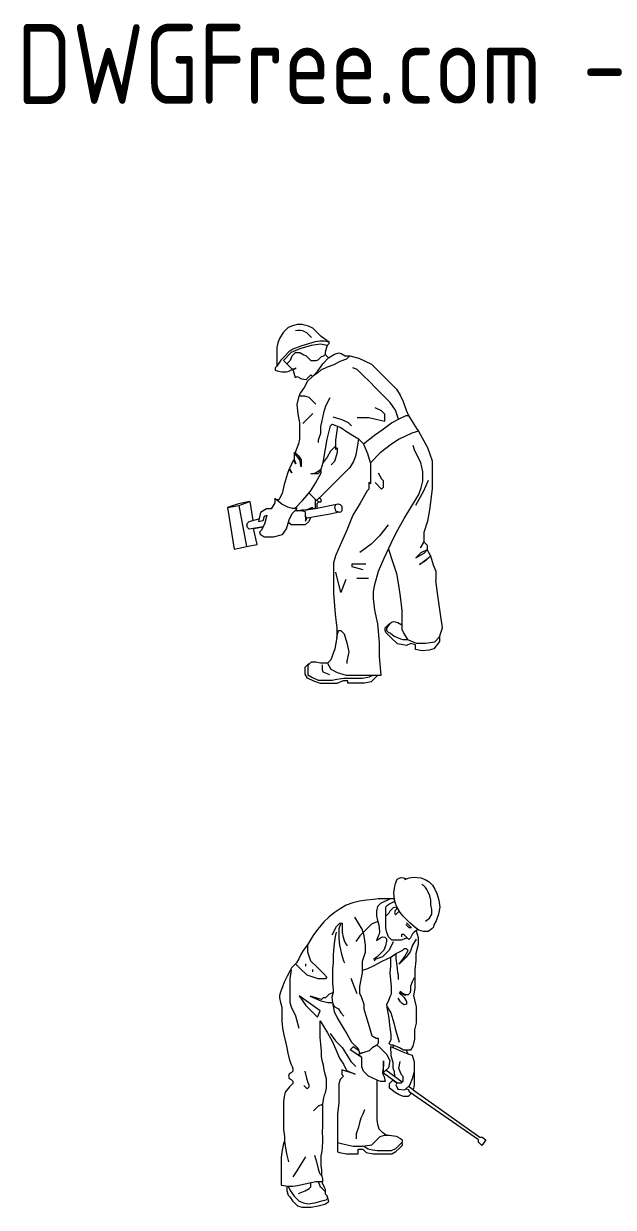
# Model space of a CAD drawing. Header units: millimetres. Extents: x -4334 to 3170, y -6252 to 3630.
# Drawn here: x -4334 to -1613, y -1835 to 3630 of the extents above; entities that cross this region are included whole.
import ezdxf

# ---------------------------------------------------------------- set-up
doc = ezdxf.new("R2010")
doc.units = ezdxf.units.MM
doc.linetypes.add('K5LT_THIN', pattern=[0])
doc.layers.get('0').update_dxf_attribs({"color": 250})
doc.styles.add('GOST 2.304', font='CS_Gost2304.shx')

# ---------------------------------------------------------------- blocks, each defined once
blk = doc.blocks.new('U3')
at = {"color": 7, "linetype": 'K5LT_THIN', "lineweight": 18}
for p, q in [((-3072.7, 2240.5), (-3093.5, 2234.7)), ((-3051.1, 2240.5), (-3072.7, 2240.5)), ((-3019.5, 2233.1), (-3051.1, 2240.5)), ((-3136.4, 2203.6), (-3153.9, 2176.4)), ((-3113.5, 2226.5), (-3136.4, 2203.6)), ((-3093.5, 2234.7), (-3113.5, 2226.5)), ((-3080.1, 2213.2), (-3069.5, 2215.1)), ((-3069.5, 2215.1), (-3058.7, 2215.1)), ((-3058.7, 2215.1), (-3048.2, 2212.5)), ((-3048.2, 2212.5), (-3038.2, 2208.5)), ((-3038.2, 2208.5), (-3028.6, 2203.5)), ((-3028.6, 2203.5), (-3020.9, 2195.8)), ((-3020.9, 2195.8), (-3013.3, 2188.2)), ((-3000, 2223.9), (-3019.5, 2233.1)), ((-3013.3, 2188.2), (-3005.7, 2180.6)), ((-2984.7, 2208.6), (-3000, 2223.9)), ((-2961.8, 2185.7), (-2984.7, 2208.6)), ((-3160.9, 2155.9), (-3166.2, 2135)), ((-3166.2, 2135), (-3166.2, 2102.6)), ((-3153.9, 2176.4), (-3160.9, 2155.9)), ((-3051.2, 2141.8), (-3091.6, 2126.3)), ((-3007.8, 2143.8), (-3059.6, 2128.6)), ((-3020.4, 2151.7), (-3051.2, 2141.8)), ((-2989.2, 2160.7), (-3020.4, 2151.7)), ((-2965, 2149.6), (-3007.8, 2143.8)), ((-2967.9, 2163.9), (-2989.2, 2160.7)), ((-2946.3, 2163.9), (-2967.9, 2163.9)), ((-2933, 2144.2), (-2965, 2149.6)), ((-2935, 2167.5), (-2961.8, 2185.7)), ((-2925.4, 2158.5), (-2946.3, 2163.9)), ((-2936.7, 2134.1), (-2943.3, 2113.5)), ((-2933, 2144.2), (-2936.7, 2134.1)), ((-2935, 2167.5), (-2925.4, 2162.7)), ((-2925.4, 2151.9), (-2933, 2144.2)), ((-2925.4, 2162.7), (-2925.4, 2151.9)), ((-3166.2, 2102.6), (-3166.2, 2081)), ((-3166.2, 2081), (-3166.2, 2059.4)), ((-3148.1, 2076.7), (-3166.2, 2048.6)), ((-3132.8, 2092), (-3148.1, 2076.7)), ((-3099.4, 2111.8), (-3135.7, 2074.1)), ((-3109.9, 2114.9), (-3132.8, 2092)), ((-3091.6, 2126.3), (-3109.9, 2114.9)), ((-3097.1, 2094.2), (-3105.1, 2074.1)), ((-3059.6, 2128.6), (-3099.4, 2111.8)), ((-3081.8, 2109.4), (-3097.1, 2094.2)), ((-3060.2, 2109.4), (-3081.8, 2109.4)), ((-3041.2, 2099.1), (-3060.2, 2109.4)), ((-3031.1, 2095.5), (-3041.2, 2099.1)), ((-3023.5, 2087.8), (-3031.1, 2095.5)), ((-3008.2, 2072.5), (-3023.5, 2087.8)), ((-2968.7, 2083.7), (-2976.4, 2076)), ((-2961.1, 2091.3), (-2968.7, 2083.7)), ((-2951, 2095.1), (-2961.1, 2091.3)), ((-2953, 2059.6), (-2928.1, 2087.4)), ((-2943.3, 2102.7), (-2951, 2095.1)), ((-2943.3, 2113.5), (-2943.3, 2102.7)), ((-2943.3, 2102.7), (-2928.1, 2087.4)), ((-2928.1, 2087.4), (-2943.3, 2102.7)), ((-2928.1, 2087.4), (-2900, 2103.6)), ((-2900, 2103.6), (-2879.4, 2110.3)), ((-2879.4, 2110.3), (-2869.4, 2106.3)), ((-2844.1, 2080.8), (-2874.6, 2070.1)), ((-2869.4, 2106.3), (-2850.4, 2096.1)), ((-2850.4, 2096.1), (-2828.8, 2096.1)), ((-2828.8, 2096.1), (-2844.1, 2080.8)), ((-2828.8, 2096.1), (-2786.9, 2085.6)), ((-2786.9, 2085.6), (-2728.7, 2057.1)), ((-3166.2, 2048.6), (-3173.9, 2040.9)), ((-3173.9, 2040.9), (-3173.9, 2030.1)), ((-3173.9, 2030.1), (-3163.8, 2026.2)), ((-3166.2, 2059.4), (-3166.2, 2048.6)), ((-3163.8, 2026.2), (-3142.7, 2021.6)), ((-3128, 2066.5), (-3135.7, 2074.1)), ((-3135.7, 2074.1), (-3120.4, 2058.8)), ((-3120.4, 2058.8), (-3128, 2066.5)), ((-3121.1, 2021.6), (-3110.9, 2025)), ((-3105.1, 2074.1), (-3120.4, 2058.8)), ((-3120.4, 2058.8), (-3105.1, 2043.6)), ((-3110.9, 2025), (-3094.6, 2033.1)), ((-3105.1, 2043.6), (-3097.5, 2035.9)), ((-3097.5, 2035.9), (-3086.7, 2035.9)), ((-3097.5, 2035.9), (-3089.9, 2028.3)), ((-3089.9, 2028.3), (-3082.1, 1996.8)), ((-3086.7, 2035.9), (-3076.9, 2040.6)), ((-3076.9, 2040.6), (-3084.6, 2032.9)), ((-2997.4, 2072.5), (-3008.2, 2072.5)), ((-3000.8, 2001.3), (-2977.9, 2024.2)), ((-2986.6, 2072.5), (-2997.4, 2072.5)), ((-2976.4, 2076), (-2986.6, 2072.5)), ((-2963.2, 2030.7), (-2978.4, 2015.4)), ((-2977.9, 2024.2), (-2953, 2059.6)), ((-2933.7, 2044.1), (-2963.2, 2030.7)), ((-2902.9, 2054.3), (-2933.7, 2044.1)), ((-2874.6, 2070.1), (-2902.9, 2054.3)), ((-2795.6, 2033.5), (-2815.9, 2041)), ((-2772.7, 2010.5), (-2795.6, 2033.5)), ((-2728.7, 2057.1), (-2675.2, 2003.6)), ((-3142.7, 2021.6), (-3121.1, 2021.6)), ((-3082.1, 1996.8), (-3071.8, 2000.2)), ((-3071.8, 2000.2), (-3052.5, 1990.6)), ((-3052.5, 1990.6), (-3031.3, 1986.1)), ((-3023.7, 1978.4), (-3040.1, 1950.5)), ((-3031.3, 1986.1), (-3008.4, 2009)), ((-3000.8, 2001.3), (-3023.7, 1978.4)), ((-3008.4, 2009), (-3000.8, 2001.3)), ((-2978.4, 2015.4), (-3000.8, 2001.3)), ((-2734.5, 1972.4), (-2772.7, 2010.5)), ((-2711.6, 1949.5), (-2734.5, 1972.4)), ((-2675.2, 2003.6), (-2614.1, 1942.5)), ((-3057.6, 1923.2), (-3065.5, 1903.1)), ((-3040.1, 1950.5), (-3057.6, 1923.2)), ((-2673.4, 1911.3), (-2711.6, 1949.5)), ((-2614.1, 1942.5), (-2596.9, 1915.1)), ((-2596.9, 1915.1), (-2582.9, 1885.9)), ((-3065.5, 1903.1), (-3074.4, 1872)), ((-3074.4, 1872), (-3068.9, 1829.1)), ((-3037.2, 1909.4), (-3058.8, 1909.4)), ((-3016.5, 1903.4), (-3037.2, 1909.4)), ((-3001.2, 1888.2), (-3016.5, 1903.4)), ((-2985.9, 1872.9), (-3001.2, 1888.2)), ((-2940.7, 1863.5), (-2951, 1832.8)), ((-2920.8, 1901.9), (-2940.7, 1863.5)), ((-2642.9, 1880.7), (-2673.4, 1911.3)), ((-2618.9, 1844.8), (-2642.9, 1880.7)), ((-2582.9, 1885.9), (-2568.9, 1845)), ((-3068.9, 1829.1), (-3061.6, 1786.5)), ((-3023.2, 1806.3), (-3046.1, 1783.4)), ((-3000.3, 1829.2), (-3023.2, 1806.3)), ((-2951, 1832.8), (-2959.2, 1790.4)), ((-2908, 1814.9), (-2866.8, 1801.8)), ((-2795.4, 1810.7), (-2741.4, 1810.7)), ((-2741.4, 1810.7), (-2709.6, 1804.5)), ((-2682.9, 1841.9), (-2712.1, 1855.9)), ((-2709.6, 1804.5), (-2667.7, 1794.2)), ((-2667.7, 1826.6), (-2682.9, 1841.9)), ((-2667.7, 1805), (-2667.7, 1826.6)), ((-2667.7, 1794.2), (-2667.7, 1805)), ((-2636.2, 1786.3), (-2598.5, 1807.4)), ((-2604.4, 1804.1), (-2618.9, 1844.8)), ((-2598.5, 1807.4), (-2569.1, 1820.9)), ((-2569.1, 1820.9), (-2558.3, 1820.9)), ((-2568.9, 1845), (-2558.3, 1820.9)), ((-2558.3, 1820.9), (-2541.4, 1793.2)), ((-3061.6, 1786.5), (-3061.6, 1754.1)), ((-3061.6, 1754.1), (-3061.6, 1710.9)), ((-2959.2, 1790.4), (-2964.8, 1769.6)), ((-2964.8, 1769.6), (-2964.8, 1737.2)), ((-2934, 1710.7), (-2918.7, 1773.7)), ((-2918.7, 1773.7), (-2911.1, 1781.4)), ((-2911.1, 1781.4), (-2871, 1765.3)), ((-2886.5, 1771.5), (-2895.4, 1707.3)), ((-2871, 1765.3), (-2844.1, 1747.2)), ((-2866.8, 1801.8), (-2837.4, 1788.2)), ((-2837.4, 1788.2), (-2822.2, 1772.9)), ((-2715, 1729.4), (-2679.5, 1753.9)), ((-2679.5, 1753.9), (-2636.2, 1786.3)), ((-2541.4, 1793.2), (-2519.2, 1756.2)), ((-2519.2, 1756.2), (-2511.6, 1748.6)), ((-3061.6, 1710.9), (-3066.3, 1689.8)), ((-2964.8, 1737.2), (-2974.9, 1706.4)), ((-2974.9, 1706.4), (-2974.9, 1695.6)), ((-2952.3, 1604.3), (-2934, 1710.7)), ((-2895.4, 1707.3), (-2895.4, 1664.1)), ((-2844.1, 1747.2), (-2789.2, 1712.7)), ((-2789.2, 1712.7), (-2801.2, 1638.1)), ((-2789.2, 1712.7), (-2766.3, 1689.8)), ((-2766.3, 1689.8), (-2789.2, 1712.7)), ((-2766.3, 1689.8), (-2715, 1729.4)), ((-2600.9, 1711.2), (-2637.1, 1687.7)), ((-2542.8, 1739.8), (-2600.9, 1711.2)), ((-2511.6, 1748.6), (-2542.8, 1739.8)), ((-2511.6, 1748.6), (-2470.2, 1672.7)), ((-3059.7, 1615.3), (-3085.5, 1650)), ((-3085.5, 1650), (-3085.5, 1617.6)), ((-3066.3, 1689.8), (-3080.8, 1649.2)), ((-3080.8, 1649.2), (-3065.5, 1633.9)), ((-2918.3, 1656.7), (-2933.6, 1628.2)), ((-2895.4, 1679.6), (-2918.3, 1656.7)), ((-2887.7, 1650.1), (-2899.3, 1608.5)), ((-2895.4, 1664.1), (-2887.7, 1671.7)), ((-2887.7, 1671.7), (-2887.7, 1650.1)), ((-2762.5, 1684), (-2766.3, 1689.8)), ((-2746.7, 1643.8), (-2762.5, 1684)), ((-2734.4, 1602.4), (-2746.7, 1643.8)), ((-2688.5, 1648.2), (-2734.4, 1602.4)), ((-2637.1, 1687.7), (-2688.5, 1648.2)), ((-2530, 1661.9), (-2536.6, 1682.4)), ((-2516.9, 1632.2), (-2530, 1661.9)), ((-2470.2, 1672.7), (-2449, 1611.5)), ((-3098.9, 1595.9), (-3106.8, 1575.8)), ((-3089.8, 1615.5), (-3098.9, 1595.9)), ((-3078.2, 1597.2), (-3089.8, 1615.5)), ((-3085.5, 1617.6), (-3078.2, 1597.2)), ((-3065.5, 1633.9), (-3053.5, 1615.9)), ((-3053.5, 1583.5), (-3059.7, 1615.3)), ((-3053.5, 1615.9), (-3053.5, 1583.5)), ((-2961.2, 1573.2), (-2952.3, 1604.3)), ((-2933.6, 1628.2), (-2952.3, 1604.3)), ((-2899.3, 1608.5), (-2914.6, 1593.3)), ((-2812.2, 1607.6), (-2829.8, 1580.4)), ((-2801.2, 1638.1), (-2812.2, 1607.6)), ((-2734.4, 1602.4), (-2734.4, 1548.4)), ((-2502, 1603.4), (-2516.9, 1632.2)), ((-2492.9, 1561.2), (-2502, 1603.4)), ((-2449, 1611.5), (-2449, 1546.7)), ((-3116.3, 1553.5), (-3126.5, 1522.8)), ((-3109.5, 1574), (-3116.3, 1553.5)), ((-3096.5, 1556.7), (-3109.5, 1574)), ((-3106.8, 1575.8), (-3096.5, 1556.7)), ((-3009.4, 1550.9), (-2988.2, 1555.3)), ((-2977, 1550.9), (-3009.4, 1550.9)), ((-2988.2, 1555.3), (-2961.2, 1573.2)), ((-2987.7, 1508), (-2961.7, 1555.4)), ((-2961.7, 1566.2), (-2977, 1550.9)), ((-2961.7, 1555.4), (-2961.7, 1566.2)), ((-2875.6, 1534.6), (-2906.1, 1504)), ((-2829.8, 1580.4), (-2875.6, 1534.6)), ((-2734.4, 1548.4), (-2734.4, 1505.2)), ((-2698.8, 1556.6), (-2682.3, 1528.7)), ((-2492.9, 1518), (-2492.9, 1561.2)), ((-2449, 1546.7), (-2449, 1481.9)), ((-3132.6, 1502), (-3141.6, 1459.8)), ((-3126.5, 1522.8), (-3132.6, 1502)), ((-3011.3, 1471.8), (-2987.7, 1508)), ((-2906.1, 1504), (-2952, 1458.2)), ((-2742, 1480.5), (-2749.6, 1472.8)), ((-2734.4, 1505.2), (-2742, 1512.9)), ((-2742, 1512.9), (-2742, 1480.5)), ((-2682.3, 1481.1), (-2712.9, 1511.6)), ((-2682.3, 1528.7), (-2674.7, 1521.1)), ((-2674.7, 1488.7), (-2682.3, 1481.1)), ((-2674.7, 1521.1), (-2674.7, 1488.7)), ((-2511, 1455.9), (-2500.7, 1486.6)), ((-2500.7, 1486.6), (-2492.9, 1518)), ((-2467.3, 1520.6), (-2489.3, 1471.3)), ((-2449, 1481.9), (-2461.6, 1385.5)), ((-3290.1, 1422.9), (-3343.2, 1413.2)), ((-3340.9, 1404.6), (-3290.1, 1422.9)), ((-3290.1, 1422.9), (-3277.2, 1335.9)), ((-3167.4, 1431.1), (-3175, 1438.7)), ((-3175, 1438.7), (-3175, 1417.1)), ((-3156.6, 1431.1), (-3167.4, 1431.1)), ((-3143.2, 1412), (-3167.4, 1431.1)), ((-3141.6, 1459.8), (-3156.6, 1431.1)), ((-3083.5, 1391.7), (-3045.3, 1429.9)), ((-3045.3, 1429.9), (-3011.3, 1471.8)), ((-2982.5, 1427.7), (-3018.2, 1463.3)), ((-2989.5, 1434.6), (-2989.5, 1402.2)), ((-2952, 1458.2), (-2982.5, 1427.7)), ((-2982.5, 1427.7), (-2968.9, 1441.1)), ((-2972.1, 1422.7), (-2982.5, 1427.7)), ((-2979.7, 1415), (-2972.1, 1422.7)), ((-2972.1, 1422.7), (-2961.3, 1422.7)), ((-2961.3, 1433.5), (-2968.9, 1441.1)), ((-2961.3, 1422.7), (-2961.3, 1433.5)), ((-2749.6, 1472.8), (-2782, 1416.7)), ((-2544.6, 1400.4), (-2511, 1455.9)), ((-2489.3, 1471.3), (-2526.5, 1405.5)), ((-3343.2, 1413.2), (-3394.2, 1395.8)), ((-3394.2, 1395.8), (-3340.9, 1404.6)), ((-3394.2, 1395.8), (-3362.4, 1204)), ((-3340.9, 1404.6), (-3306.2, 1215.6)), ((-3241.9, 1373.5), (-3250.8, 1331.2)), ((-3213.8, 1389.7), (-3241.9, 1373.5)), ((-3192.2, 1389.7), (-3213.8, 1389.7)), ((-3175, 1417.1), (-3192.2, 1389.7)), ((-3114.5, 1396.9), (-3143.2, 1412)), ((-3093.5, 1391.7), (-3114.5, 1396.9)), ((-3108.6, 1339.5), (-3094.8, 1368.8)), ((-3094.8, 1368.8), (-3071.9, 1391.7)), ((-3071.9, 1391.7), (-3093.5, 1391.7)), ((-3077.2, 1380.6), (-3083.1, 1380.6)), ((-3055.6, 1380.6), (-3077.2, 1380.6)), ((-3071.2, 1380.6), (-3050, 1384.4)), ((-3034.4, 1376.5), (-3055.6, 1380.6)), ((-3050, 1384.4), (-3028.4, 1384.4)), ((-3034.4, 1354.9), (-3034.4, 1376.5)), ((-3028.4, 1384.4), (-3009.6, 1395.1)), ((-3028.4, 1384.4), (-2979.7, 1393.4)), ((-2989.5, 1391.4), (-3028.4, 1384.4)), ((-3009.6, 1395.1), (-2999.2, 1398)), ((-2999.2, 1398), (-3006.9, 1390.4)), ((-2989.5, 1391.4), (-2883.6, 1412.9)), ((-2989.5, 1402.2), (-2989.5, 1391.4)), ((-2979.7, 1393.4), (-2979.7, 1415)), ((-2878, 1374.1), (-2920.4, 1365.8)), ((-2898.9, 1399.7), (-2892.3, 1411.1)), ((-2894.1, 1378.6), (-2898.9, 1399.7)), ((-2873.3, 1372.8), (-2894.1, 1378.6)), ((-2883.6, 1412.9), (-2873.3, 1409.7)), ((-2873.3, 1409.7), (-2865.7, 1402.1)), ((-2865.7, 1380.5), (-2873.3, 1372.8)), ((-2865.7, 1402.1), (-2865.7, 1391.3)), ((-2865.7, 1391.3), (-2865.7, 1380.5)), ((-2782, 1416.7), (-2814.8, 1360.8)), ((-2578.5, 1345.3), (-2544.6, 1400.4)), ((-2461.6, 1385.5), (-2470.6, 1332.3)), ((-3304.8, 1313.9), (-3301.1, 1324.1)), ((-3300.8, 1303.9), (-3304.8, 1313.9)), ((-3301.1, 1324.1), (-3293.5, 1331.7)), ((-3293.5, 1331.7), (-3248.3, 1343.4)), ((-3250.8, 1331.2), (-3229.8, 1336.3)), ((-3223, 1318.9), (-3238.2, 1290.3)), ((-3229.8, 1336.3), (-3222.4, 1356.5)), ((-3212.5, 1360.8), (-3223, 1318.9)), ((-3222.4, 1356.5), (-3212.5, 1360.8)), ((-3121.2, 1298.1), (-3108.6, 1339.5)), ((-3099.4, 1315.2), (-3112.5, 1326.6)), ((-3056.2, 1315.2), (-3099.4, 1315.2)), ((-3034.6, 1315.2), (-3056.2, 1315.2)), ((-3019.3, 1330.5), (-3034.6, 1315.2)), ((-3026.8, 1347.3), (-3034.4, 1354.9)), ((-3034.4, 1354.9), (-3034.4, 1333.3)), ((-3034.4, 1333.3), (-3026.8, 1347.3)), ((-2973.4, 1355.5), (-3026.8, 1347.3)), ((-3009.7, 1349.9), (-3019.3, 1330.5)), ((-2920.4, 1365.8), (-2973.4, 1355.5)), ((-2814.8, 1360.8), (-2843.6, 1290.9)), ((-2652.8, 1316.2), (-2693, 1265.4)), ((-2615.3, 1279.2), (-2578.5, 1345.3)), ((-2470.6, 1332.3), (-2487.7, 1281.1)), ((-3293.2, 1296.3), (-3300.8, 1303.9)), ((-3229.3, 1307.1), (-3293.2, 1296.3)), ((-3273.6, 1299.3), (-3229.3, 1307.1)), ((-3256.6, 1225.7), (-3273.6, 1299.3)), ((-3238.2, 1290.3), (-3245.8, 1282.6)), ((-3245.8, 1282.6), (-3242.6, 1272.3)), ((-3242.6, 1272.3), (-3224.3, 1260.9)), ((-3224.3, 1260.9), (-3181.1, 1260.9)), ((-3181.1, 1260.9), (-3139.1, 1271.2)), ((-3139.1, 1271.2), (-3121.2, 1298.1)), ((-2843.6, 1290.9), (-2874.5, 1221.9)), ((-2693, 1265.4), (-2731.1, 1227.2)), ((-2638.9, 1230.6), (-2615.3, 1279.2)), ((-2487.7, 1281.1), (-2487.7, 1237.9)), ((-3362.4, 1204), (-3299, 1217.1)), ((-3299, 1217.1), (-3256.6, 1225.7)), ((-2874.5, 1221.9), (-2895.7, 1172.2)), ((-2731.1, 1227.2), (-2782.7, 1187.9)), ((-2670.4, 1161.9), (-2638.9, 1230.6)), ((-2651.1, 1203.8), (-2630.1, 1142.5)), ((-2487.7, 1237.9), (-2503, 1209.3)), ((-2503, 1209.3), (-2487.7, 1237.9)), ((-2487.7, 1237.9), (-2472.5, 1222.6)), ((-2472.5, 1222.6), (-2472.5, 1201)), ((-2895.7, 1172.2), (-2905, 1141.2)), ((-2696.1, 1102.4), (-2670.4, 1161.9)), ((-2501.7, 1187), (-2524.6, 1164.1)), ((-2524.6, 1164.1), (-2486.8, 1184.9)), ((-2508.2, 1133), (-2464.3, 1165.3)), ((-2480.2, 1149.4), (-2508.2, 1133)), ((-2472.5, 1201), (-2501.7, 1187)), ((-2486.8, 1184.9), (-2472.5, 1201)), ((-2457.3, 1172.3), (-2480.2, 1149.4)), ((-2472.5, 1201), (-2457.3, 1172.3)), ((-2464.3, 1165.3), (-2457.3, 1172.3)), ((-2457.3, 1172.3), (-2444.8, 1131)), ((-2905, 1141.2), (-2905, 1119.6)), ((-2905, 1119.6), (-2905, 1076.4)), ((-2870.4, 1002.9), (-2894.3, 1097.1)), ((-2755.6, 1134.8), (-2820.4, 1134.8)), ((-2820.4, 1134.8), (-2820.4, 1124)), ((-2820.4, 1124), (-2768.5, 1109)), ((-2713.5, 1040), (-2696.1, 1102.4)), ((-2630.1, 1142.5), (-2613.2, 1091.2)), ((-2444.8, 1131), (-2431.6, 1101.4)), ((-2431.6, 1101.4), (-2431.6, 1058.2)), ((-2905, 1076.4), (-2905, 1000.8)), ((-2847.1, 1063.3), (-2870.4, 1002.9)), ((-2797.5, 1069.8), (-2743.5, 1069.8)), ((-2720.2, 1008.3), (-2713.5, 1040)), ((-2613.2, 1091.2), (-2604.5, 1037.9)), ((-2423.4, 989.6), (-2431.6, 1058.2)), ((-2905, 1000.8), (-2896.3, 904)), ((-2720.2, 975.9), (-2720.2, 1008.3)), ((-2604.5, 1037.9), (-2597.3, 984.4)), ((-2597.3, 984.4), (-2588.8, 920.2)), ((-2410.4, 904.2), (-2423.4, 989.6)), ((-2713.2, 922.4), (-2720.2, 975.9)), ((-2896.3, 904), (-2889, 839.6)), ((-2700.3, 858.9), (-2713.2, 922.4)), ((-2588.8, 920.2), (-2588.8, 877)), ((-2588.8, 877), (-2588.8, 844.6)), ((-2401.9, 839.9), (-2410.4, 904.2)), ((-2889, 839.6), (-2889, 796.4)), ((-2889, 796.4), (-2881.6, 827.9)), ((-2881.6, 827.9), (-2870.8, 827.9)), ((-2870.8, 827.9), (-2855.5, 812.7)), ((-2691.9, 772.9), (-2700.3, 858.9)), ((-2666.1, 840.4), (-2650.9, 855.6)), ((-2666.1, 829.6), (-2666.1, 840.4)), ((-2663, 819.2), (-2666.1, 829.6)), ((-2653.3, 848.5), (-2659.3, 839.6)), ((-2659.3, 839.6), (-2659.3, 828.8)), ((-2659.3, 828.8), (-2651.7, 821.1)), ((-2646.6, 857), (-2653.3, 848.5)), ((-2651.7, 821.1), (-2642.2, 816)), ((-2650.9, 855.6), (-2639, 864.6)), ((-2639, 864.6), (-2646.6, 857)), ((-2628.8, 868.4), (-2639, 864.6)), ((-2618.2, 866.4), (-2628.8, 868.4)), ((-2608, 862.9), (-2618.2, 866.4)), ((-2588.8, 852.9), (-2608, 862.9)), ((-2588.8, 844.6), (-2588.8, 833.8)), ((-2588.8, 833.8), (-2580.4, 813.9)), ((-2414.7, 798.7), (-2401.9, 839.9)), ((-2889, 796.4), (-2899, 743.3)), ((-2855.5, 812.7), (-2843.3, 771.2)), ((-2843.3, 771.2), (-2833.5, 729.2)), ((-2691.9, 708.1), (-2691.9, 772.9)), ((-2640.1, 796.3), (-2663, 819.2)), ((-2642.2, 816), (-2625.2, 802.7)), ((-2609.5, 765.8), (-2640.1, 796.3)), ((-2625.2, 802.7), (-2595.5, 789.8)), ((-2566.9, 758.7), (-2609.5, 765.8)), ((-2595.5, 789.8), (-2585.2, 786.6)), ((-2585.2, 786.6), (-2563.1, 786.5)), ((-2580.4, 813.9), (-2563.1, 786.5)), ((-2547.3, 767.6), (-2566.9, 758.7)), ((-2563.1, 786.5), (-2523.5, 769.2)), ((-2526.6, 761.5), (-2547.3, 767.6)), ((-2523.5, 769.2), (-2480.3, 769.2)), ((-2480.3, 769.2), (-2437.6, 775.8)), ((-2414.7, 777.1), (-2441.8, 743.4)), ((-2437.6, 775.8), (-2414.7, 798.7)), ((-2414.7, 798.7), (-2414.7, 777.1)), ((-2899, 743.3), (-2917.2, 692.5)), ((-2833.5, 729.2), (-2842.7, 686.9)), ((-2526.6, 739.9), (-2526.6, 761.5)), ((-2494.8, 733.7), (-2526.6, 739.9)), ((-2462.6, 737.6), (-2494.8, 733.7)), ((-2441.8, 743.4), (-2462.6, 737.6)), ((-3035.6, 659.4), (-3020.3, 674.6)), ((-3035.6, 627), (-3035.6, 659.4)), ((-3007.5, 682), (-3022.8, 666.8)), ((-3022.8, 666.8), (-3022.8, 645.2)), ((-3020.3, 674.6), (-3014.9, 674.6)), ((-2996.7, 682), (-3007.5, 682)), ((-2985.9, 682), (-2996.7, 682)), ((-2964.8, 677.2), (-2985.9, 682)), ((-2932.4, 677.2), (-2964.8, 677.2)), ((-2956.4, 669.5), (-2956.4, 647.9)), ((-2917.2, 692.5), (-2932.4, 677.2)), ((-2932.4, 677.2), (-2916.4, 649.1)), ((-2842.7, 686.9), (-2842.7, 676.1)), ((-2684.1, 622), (-2691.9, 708.1)), ((-3024, 608.8), (-3035.6, 627)), ((-2995.1, 594), (-3024, 608.8)), ((-3022.8, 645.2), (-3022.8, 623.6)), ((-3022.8, 623.6), (-3004.5, 612.1)), ((-3004.5, 612.1), (-2974.8, 599.1)), ((-2956.4, 647.9), (-2953, 637.6)), ((-2953, 637.6), (-2923.1, 625.2)), ((-2916.4, 649.1), (-2887.5, 634.3)), ((-2910, 599.1), (-2888.9, 603.7)), ((-2888.9, 603.7), (-2856.9, 608.7)), ((-2887.5, 634.3), (-2846.1, 622)), ((-2856.9, 608.7), (-2824.5, 608.7)), ((-2846.1, 622), (-2802.9, 622)), ((-2824.5, 608.7), (-2770.5, 608.7)), ((-2802.9, 622), (-2759.7, 622)), ((-2770.5, 608.7), (-2738.4, 613.7)), ((-2759.7, 622), (-2727.3, 622)), ((-2738.4, 613.7), (-2721.6, 622)), ((-2715.2, 606.7), (-2730.5, 591.5)), ((-2727.3, 622), (-2684.1, 622)), ((-2721.6, 622), (-2700, 622)), ((-2700, 622), (-2715.2, 606.7)), ((-2964.7, 582.7), (-2995.1, 594)), ((-2974.8, 599.1), (-2942.4, 599.1)), ((-2921.5, 582.7), (-2964.7, 582.7)), ((-2942.4, 599.1), (-2910, 599.1)), ((-2889.1, 582.7), (-2921.5, 582.7)), ((-2859.4, 595.6), (-2889.1, 582.7)), ((-2837.8, 595.6), (-2859.4, 595.6)), ((-2837.8, 584.8), (-2837.8, 595.6)), ((-2827, 584.8), (-2837.8, 584.8)), ((-2762.2, 584.8), (-2827, 584.8)), ((-2730.5, 591.5), (-2762.2, 584.8))]:
    blk.add_line(p, q, dxfattribs=at)
blk = doc.blocks.new('U6')
at = {"color": 7, "linetype": 'K5LT_THIN', "lineweight": 18}
for p, q in [((-2618.8, -340.6), (-2611.4, -320.3)), ((-2611.4, -320.3), (-2602.1, -314.9)), ((-2602.1, -314.9), (-2591.6, -312.1)), ((-2591.6, -312.1), (-2581, -314.2)), ((-2581, -314.2), (-2568.2, -318.7)), ((-2575.7, -321.2), (-2555.2, -314.5)), ((-2555.2, -314.5), (-2533.9, -311.2)), ((-2533.9, -311.2), (-2501.6, -313.9)), ((-2501.6, -313.9), (-2481.4, -321.8)), ((-2481.4, -321.8), (-2462.9, -332.8)), ((-2626.1, -383.1), (-2623.6, -361.7)), ((-2623.6, -361.7), (-2618.8, -340.6)), ((-2487.7, -350.4), (-2497.1, -344.9)), ((-2480.1, -358), (-2487.7, -350.4)), ((-2474.3, -367.1), (-2480.1, -358)), ((-2469.3, -376.7), (-2474.3, -367.1)), ((-2460.4, -396.4), (-2469.3, -376.7)), ((-2462.9, -332.8), (-2447.6, -348)), ((-2447.6, -348), (-2436.3, -366.5)), ((-2436.3, -366.5), (-2428.4, -386.6)), ((-2816, -429.4), (-2846.6, -440.1)), ((-2784.6, -421.4), (-2816, -429.4)), ((-2752.6, -416.6), (-2784.6, -421.4)), ((-2720.3, -413.4), (-2752.6, -416.6)), ((-2698.8, -411.3), (-2720.3, -413.4)), ((-2686.6, -431.1), (-2701.9, -446.4)), ((-2666.4, -411.3), (-2698.8, -411.3)), ((-2686.6, -431.1), (-2644.8, -411.3)), ((-2644.8, -411.3), (-2666.4, -411.3)), ((-2656.1, -439.7), (-2646.6, -434.5)), ((-2646.6, -434.5), (-2627.3, -424.8)), ((-2623.2, -411.3), (-2644.8, -411.3)), ((-2627.3, -424.8), (-2621.8, -419.3)), ((-2622.8, -415.4), (-2626.1, -383.1)), ((-2617.3, -436.2), (-2622.8, -415.4)), ((-2607.8, -455.6), (-2617.3, -436.2)), ((-2455.2, -417.3), (-2460.4, -396.4)), ((-2455.2, -438.9), (-2455.2, -417.3)), ((-2428.4, -386.6), (-2418.5, -417.4)), ((-2418.5, -417.4), (-2414.6, -449.6)), ((-2901.4, -474.7), (-2926.8, -494.7)), ((-2874, -457.3), (-2901.4, -474.7)), ((-2846.6, -440.1), (-2874, -457.3)), ((-2701.9, -446.4), (-2706.7, -467.4)), ((-2706.7, -467.4), (-2706.7, -489)), ((-2706.7, -489), (-2701.4, -510)), ((-2663.7, -447.4), (-2656.1, -439.7)), ((-2663.7, -458.2), (-2663.7, -447.4)), ((-2663.7, -469), (-2663.7, -458.2)), ((-2663.7, -490.6), (-2663.7, -469)), ((-2663.7, -490.6), (-2648.4, -475.3)), ((-2663.7, -501.4), (-2663.7, -490.6)), ((-2648.4, -475.3), (-2643, -466)), ((-2643, -466), (-2635.4, -458.3)), ((-2635.4, -458.3), (-2627.7, -450.7)), ((-2627.7, -450.7), (-2617.3, -448)), ((-2619.2, -464.8), (-2623.7, -474.6)), ((-2623.7, -474.6), (-2618.3, -484)), ((-2611.5, -457.2), (-2619.2, -464.8)), ((-2618.3, -484), (-2610.7, -476.3)), ((-2617.3, -448), (-2611.5, -457.2)), ((-2610.7, -476.3), (-2603.1, -468.7)), ((-2596.5, -474), (-2607.8, -455.6)), ((-2603.1, -468.7), (-2599.8, -468.7)), ((-2583.5, -491.3), (-2596.5, -474)), ((-2575.9, -499), (-2583.5, -491.3)), ((-2462, -500.6), (-2451.4, -481.8)), ((-2451.4, -460.2), (-2455.2, -438.9)), ((-2451.4, -481.8), (-2451.4, -460.2)), ((-2420.1, -481.5), (-2431.2, -511.9)), ((-2414.6, -449.6), (-2420.1, -481.5)), ((-2949.7, -517.6), (-2977.1, -551.1)), ((-2926.8, -494.7), (-2949.7, -517.6)), ((-2911.4, -577), (-2891, -538.9)), ((-2891, -538.9), (-2875.7, -523.6)), ((-2872.6, -528.4), (-2880.5, -548.5)), ((-2875.7, -523.6), (-2864.9, -523.6)), ((-2864.9, -523.6), (-2864.9, -545.2)), ((-2864.9, -545.2), (-2864.9, -566.8)), ((-2772.4, -550.6), (-2805.7, -495)), ((-2729, -527.9), (-2751.9, -550.8)), ((-2699.3, -514.8), (-2729, -527.9)), ((-2701.4, -510), (-2694.6, -530.5)), ((-2694.6, -530.5), (-2691.6, -562.7)), ((-2663.7, -523), (-2663.7, -501.4)), ((-2663.7, -544.6), (-2663.7, -523)), ((-2658.2, -565.4), (-2663.7, -544.6)), ((-2553, -521.9), (-2575.9, -499)), ((-2555.5, -544.8), (-2570.7, -529.5)), ((-2567.6, -521.9), (-2544.7, -544.8)), ((-2544.7, -544.8), (-2555.5, -544.8)), ((-2527.9, -542.4), (-2553, -521.9)), ((-2510.2, -554.7), (-2527.9, -542.4)), ((-2479.3, -513.6), (-2462, -500.6)), ((-2443.6, -541.3), (-2451.3, -548.9)), ((-2442.1, -530.6), (-2443.6, -541.3)), ((-2431.2, -511.9), (-2442.1, -530.6)), ((-2996.7, -576.8), (-3024.8, -623)), ((-2977.1, -551.1), (-2996.7, -576.8)), ((-2897.2, -585.1), (-2901, -617.3)), ((-2892.8, -564), (-2897.2, -585.1)), ((-2880.5, -548.5), (-2880.5, -570.1)), ((-2880.5, -570.1), (-2880.5, -591.7)), ((-2880.5, -591.7), (-2876.7, -623.9)), ((-2864.9, -566.8), (-2859.6, -587.8)), ((-2859.6, -587.8), (-2853.2, -608.4)), ((-2782.4, -581.3), (-2800.8, -608.1)), ((-2774.8, -573.7), (-2782.4, -581.3)), ((-2751.9, -550.8), (-2774.8, -573.7)), ((-2762.3, -581.4), (-2772.4, -550.6)), ((-2757.4, -624.3), (-2762.3, -581.4)), ((-2698.3, -583.2), (-2705.9, -603.4)), ((-2705.9, -603.4), (-2688.4, -590.7)), ((-2694, -573.3), (-2698.3, -583.2)), ((-2691.6, -562.7), (-2694, -573.3)), ((-2688.4, -590.7), (-2678.8, -585.8)), ((-2678.8, -585.8), (-2668.3, -588.1)), ((-2668.3, -588.1), (-2660.6, -595.8)), ((-2660.6, -595.8), (-2660.6, -606.6)), ((-2650.3, -585.6), (-2658.2, -565.4)), ((-2642.7, -593.2), (-2650.3, -585.6)), ((-2635, -600.8), (-2642.7, -593.2)), ((-2613.4, -600.8), (-2635, -600.8)), ((-2591.8, -600.8), (-2613.4, -600.8)), ((-2571.6, -593.2), (-2591.8, -600.8)), ((-2579.4, -576), (-2590.2, -576)), ((-2590.2, -576), (-2590.2, -586.8)), ((-2571.8, -583.7), (-2579.4, -576)), ((-2564.2, -591.3), (-2571.8, -583.7)), ((-2571.6, -593.2), (-2564.2, -591.3)), ((-2556.5, -599), (-2564.2, -591.3)), ((-2548.9, -591.3), (-2556.5, -599)), ((-2544.1, -581.6), (-2548.9, -591.3)), ((-2540, -571.6), (-2544.1, -581.6)), ((-2532.4, -564), (-2540, -571.6)), ((-2522.4, -597.4), (-2539.7, -624.9)), ((-2514.7, -551.6), (-2532.4, -564)), ((-2523.6, -557.8), (-2513.3, -588.5)), ((-2513.3, -588.5), (-2513.3, -620.9)), ((-2489.9, -562.2), (-2510.2, -554.7)), ((-2468.3, -562.2), (-2489.9, -562.2)), ((-2451.3, -548.9), (-2468.3, -562.2)), ((-3044.3, -648.9), (-3054.6, -667.9)), ((-3024.8, -623), (-3044.3, -648.9)), ((-3024.8, -623), (-3024.8, -655.4)), ((-3024.8, -655.4), (-3010.8, -696.3)), ((-2904.1, -649.5), (-2906.5, -671)), ((-2901, -617.3), (-2904.1, -649.5)), ((-2876.7, -623.9), (-2872.8, -645.1)), ((-2872.8, -645.1), (-2867.5, -666)), ((-2853.2, -608.4), (-2847.7, -617.7)), ((-2847.7, -617.7), (-2842.1, -626.9)), ((-2757.4, -656.7), (-2757.4, -624.3)), ((-2672.3, -647.9), (-2687.6, -663.1)), ((-2664.2, -627.9), (-2672.3, -647.9)), ((-2660.6, -606.6), (-2664.2, -627.9)), ((-2647.9, -648), (-2663.2, -663.2)), ((-2628.8, -609.2), (-2647.9, -648)), ((-2585.8, -648.7), (-2614.5, -663.6)), ((-2578.1, -641.1), (-2585.8, -648.7)), ((-2567.3, -641.1), (-2578.1, -641.1)), ((-2575.4, -677), (-2559.7, -648.7)), ((-2551.5, -655), (-2570.6, -681.2)), ((-2559.7, -648.7), (-2567.3, -641.1)), ((-2539.7, -624.9), (-2551.5, -655)), ((-2513.3, -620.9), (-2523.9, -662.8)), ((-3075.3, -705.7), (-3098.2, -728.6)), ((-3056.4, -733.1), (-3079.6, -710)), ((-3064.2, -687.2), (-3075.3, -705.7)), ((-3054.6, -667.9), (-3064.2, -687.2)), ((-3033.5, -710), (-3033.5, -720.8)), ((-3010.8, -696.3), (-2980.3, -726.8)), ((-2906.5, -703.4), (-2909.6, -735.7)), ((-2906.5, -671), (-2906.5, -703.4)), ((-2867.5, -666), (-2858.9, -697.3)), ((-2858.9, -697.3), (-2853.2, -706.5)), ((-2770.1, -698), (-2757.4, -656.7)), ((-2770.1, -752), (-2770.1, -698)), ((-2702.9, -678.4), (-2720.2, -691.3)), ((-2680.9, -699.4), (-2718.8, -720.2)), ((-2709, -689.4), (-2716.6, -697)), ((-2678.4, -678.5), (-2709, -689.4)), ((-2687.6, -663.1), (-2702.9, -678.4)), ((-2641.8, -681.1), (-2680.9, -699.4)), ((-2663.2, -663.2), (-2678.4, -678.5)), ((-2614.5, -663.6), (-2641.8, -681.1)), ((-2639.6, -679.7), (-2616.8, -665.1)), ((-2639.6, -697.9), (-2639.6, -679.7)), ((-2639.6, -719.5), (-2639.6, -697.9)), ((-2616.8, -665.1), (-2616.8, -686.7)), ((-2616.8, -686.7), (-2611.5, -718.6)), ((-2601.1, -711.8), (-2575.4, -677)), ((-2570.6, -681.2), (-2601.1, -711.8)), ((-2523.9, -695.2), (-2529.8, -738)), ((-2523.9, -662.8), (-2523.9, -695.2)), ((-3107.7, -748), (-3118, -767)), ((-3098.2, -728.6), (-3107.7, -748)), ((-3100.3, -737.8), (-3106.3, -780.6)), ((-3025.9, -763.7), (-3056.4, -733.1)), ((-2974.5, -780.3), (-3025.9, -763.7)), ((-3001, -737), (-3001, -747.8)), ((-2980.3, -726.8), (-2949.8, -757.4)), ((-2949.8, -757.4), (-2934.5, -772.6)), ((-2909.6, -735.7), (-2909.6, -757.3)), ((-2909.6, -757.3), (-2909.6, -778.9)), ((-2776.9, -783.7), (-2770.1, -752)), ((-2747.9, -734.5), (-2770.1, -742.2)), ((-2718.8, -720.2), (-2747.9, -734.5)), ((-2642.9, -751.8), (-2639.6, -719.5)), ((-2639.2, -784), (-2642.9, -751.8)), ((-2611.5, -718.6), (-2608.5, -750.9)), ((-2608.5, -750.9), (-2606.2, -761.4)), ((-2606.2, -761.4), (-2606.2, -783)), ((-2529.8, -738), (-2529.8, -759.6)), ((-2529.8, -759.6), (-2529.8, -792)), ((-3140.2, -816.2), (-3147.4, -836.5)), ((-3132.5, -796), (-3140.2, -816.2)), ((-3118, -767), (-3132.5, -796)), ((-3106.3, -780.6), (-3106.3, -823.8)), ((-2942.1, -780.3), (-2974.5, -780.3)), ((-2934.5, -772.6), (-2942.1, -780.3)), ((-2909.6, -778.9), (-2909.6, -800.5)), ((-2909.6, -800.5), (-2906.6, -832.7)), ((-2824, -777), (-2816.7, -797.3)), ((-2816.7, -797.3), (-2809, -817.5)), ((-2809, -817.5), (-2796.5, -847.3)), ((-2782.6, -815.6), (-2776.9, -783.7)), ((-2782.6, -848), (-2782.6, -815.6)), ((-2636.5, -816.3), (-2639.2, -784)), ((-2636.5, -827.1), (-2636.5, -816.3)), ((-2542.2, -794), (-2549, -814.5)), ((-2549, -814.5), (-2549, -836.1)), ((-2532.4, -774.7), (-2542.2, -794)), ((-2529.8, -792), (-2529.8, -824.4)), ((-3147.4, -836.5), (-3152.9, -857.4)), ((-3152.9, -857.4), (-3152.9, -868.2)), ((-3152.9, -868.2), (-3149.3, -889.5)), ((-3106.3, -823.8), (-3106.3, -856.2)), ((-3106.3, -856.2), (-3106.3, -888.6)), ((-2966.2, -928.2), (-3062.9, -859.1)), ((-3062.9, -859.1), (-3032.2, -903.6)), ((-2981.3, -869.6), (-3012.1, -859.6)), ((-3012.1, -859.6), (-2962.7, -881.6)), ((-2960.3, -874.7), (-2981.3, -869.6)), ((-2952.6, -867), (-2960.3, -874.7)), ((-2941.8, -867), (-2952.6, -867)), ((-2926.5, -851.7), (-2941.8, -867)), ((-2906.6, -843.5), (-2926.5, -851.7)), ((-2906.6, -843.5), (-2911.7, -864.5)), ((-2911.7, -864.5), (-2909.5, -888.7)), ((-2906.6, -832.7), (-2906.6, -843.5)), ((-2774.4, -867.9), (-2782.6, -848)), ((-2762.9, -898.3), (-2774.4, -867.9)), ((-2649.7, -878.2), (-2641.3, -858.3)), ((-2641.3, -858.3), (-2636.5, -848.7)), ((-2636.5, -848.7), (-2636.5, -827.1)), ((-2594.6, -886.9), (-2606.4, -868.7)), ((-2572.3, -856.9), (-2601.9, -843.9)), ((-2601.9, -843.9), (-2579, -866.8)), ((-2590, -844.4), (-2597.6, -836.7)), ((-2597.6, -836.7), (-2572.3, -856.9)), ((-2570.7, -854), (-2590, -844.4)), ((-2579, -866.8), (-2568, -885.4)), ((-2559.9, -854), (-2570.7, -854)), ((-2552.2, -846.4), (-2559.9, -854)), ((-2549, -836.1), (-2552.2, -846.4)), ((-2529.8, -824.4), (-2536, -856.2)), ((-2536, -856.2), (-2531.2, -877.2)), ((-3149.3, -889.5), (-3143.6, -910.4)), ((-3143.6, -910.4), (-3143.6, -932)), ((-3106.3, -888.6), (-3100.1, -909.2)), ((-3100.1, -909.2), (-3079.7, -950.5)), ((-3032.2, -903.6), (-3009.3, -926.5)), ((-3009.3, -926.5), (-2978.8, -957)), ((-2978.8, -957), (-2966.2, -928.2)), ((-2962.7, -881.6), (-2931.1, -888.7)), ((-2931.1, -888.7), (-2909.5, -888.7)), ((-2909.5, -888.7), (-2901.1, -908.5)), ((-2909.5, -888.7), (-2901.6, -931.1)), ((-2901.1, -908.5), (-2882, -918.8)), ((-2882, -918.8), (-2871.4, -937.5)), ((-2762.9, -919.9), (-2762.9, -898.3)), ((-2753.3, -950.8), (-2762.9, -919.9)), ((-2658.4, -898), (-2649.7, -878.2)), ((-2655.4, -919.4), (-2658.4, -898)), ((-2656.9, -909.2), (-2640, -936.9)), ((-2647.7, -961.9), (-2655.4, -919.4)), ((-2587, -894.5), (-2594.6, -886.9)), ((-2578, -900.5), (-2587, -894.5)), ((-2568, -896.2), (-2578, -900.5)), ((-2568, -885.4), (-2568, -896.2)), ((-2531.2, -877.2), (-2523.3, -908.6)), ((-2523.3, -908.6), (-2523.3, -941)), ((-3143.6, -932), (-3143.6, -953.6)), ((-3143.6, -953.6), (-3143.6, -975.2)), ((-3143.6, -975.2), (-3140.2, -1007.4)), ((-3079.7, -950.5), (-3064, -1007.4)), ((-2966.2, -1028.5), (-2966.2, -974.5)), ((-2966.2, -974.5), (-2932.2, -1029.7)), ((-2901.6, -931.1), (-2887.9, -960.5)), ((-2887.9, -960.5), (-2860.3, -1006.9)), ((-2871.4, -937.5), (-2856.1, -952.8)), ((-2747.5, -971.6), (-2753.3, -950.8)), ((-2735.6, -1013.1), (-2747.5, -971.6)), ((-2643.9, -994.1), (-2647.7, -961.9)), ((-2640, -936.9), (-2631.3, -968.1)), ((-2631.3, -968.1), (-2624.8, -988.7)), ((-2523.3, -941), (-2523.3, -984.2)), ((-3140.2, -1007.4), (-3133.7, -1039.1)), ((-2966.2, -1050.1), (-2966.2, -1028.5)), ((-2932.2, -1029.7), (-2910.7, -1067.2)), ((-2920.1, -1031.7), (-2894.8, -1066.7)), ((-2860.3, -1006.9), (-2842.6, -1034.1)), ((-2842.6, -1034.1), (-2821.4, -1071.7)), ((-2726.8, -1044.3), (-2735.6, -1013.1)), ((-2641.2, -1015.5), (-2643.9, -994.1)), ((-2638.9, -1037), (-2641.2, -1015.5)), ((-2638.9, -1058.6), (-2638.9, -1037)), ((-2624.8, -988.7), (-2619.4, -1009.6)), ((-2619.4, -1009.6), (-2613.5, -1030.4)), ((-2613.5, -1030.4), (-2607.8, -1051.2)), ((-2523.3, -984.2), (-2530, -1015.9)), ((-2530, -1015.9), (-2530, -1059.1)), ((-3133.7, -1039.1), (-3125.6, -1070.5)), ((-3125.6, -1070.5), (-3120.9, -1091.6)), ((-3120.9, -1091.6), (-3115.5, -1123.5)), ((-2963.1, -1082.4), (-2966.2, -1050.1)), ((-2960.2, -1114.7), (-2963.1, -1082.4)), ((-2910.7, -1067.2), (-2894, -1107)), ((-2894.8, -1066.7), (-2879.5, -1082)), ((-2879.5, -1082), (-2864.3, -1097.3)), ((-2821.4, -1071.7), (-2790.9, -1102.3)), ((-2820.4, -1100.3), (-2812.8, -1092.7)), ((-2812.8, -1092.7), (-2789, -1108.8)), ((-2708, -1054.8), (-2726.8, -1044.3)), ((-2723.1, -1095.5), (-2704.8, -1084.1)), ((-2697.2, -1054.8), (-2708, -1054.8)), ((-2704.8, -1084.1), (-2697.2, -1076.4)), ((-2704.8, -1084.1), (-2689.5, -1099.3)), ((-2697.2, -1076.4), (-2697.2, -1054.8)), ((-2648, -1078.2), (-2638.9, -1058.6)), ((-2640.4, -1085.8), (-2648, -1078.2)), ((-2641.2, -1091.8), (-2611.5, -1104.7)), ((-2641.2, -1091.8), (-2640, -1133.8)), ((-2629.6, -1085.8), (-2640.4, -1085.8)), ((-2600.1, -1099.3), (-2629.6, -1085.8)), ((-2629.6, -1085.8), (-2629.5, -1096.9)), ((-2607.8, -1051.2), (-2601.3, -1071.8)), ((-2538.2, -1090.5), (-2548.6, -1109.4)), ((-2530, -1059.1), (-2538.2, -1090.5)), ((-3115.5, -1123.5), (-3107.3, -1154.9)), ((-2960.2, -1136.3), (-2960.2, -1114.7)), ((-2957.3, -1157.7), (-2960.2, -1136.3)), ((-2894, -1107), (-2876.4, -1146.5)), ((-2876.4, -1146.5), (-2858.2, -1173.2)), ((-2864.3, -1097.3), (-2841.8, -1134.1)), ((-2841.8, -1134.1), (-2825.1, -1161.9)), ((-2828.1, -1108), (-2820.4, -1100.3)), ((-2774.1, -1143.8), (-2828.1, -1108)), ((-2790.9, -1102.3), (-2785, -1123)), ((-2789.3, -1128.5), (-2759, -1117.1)), ((-2781.7, -1136.1), (-2789.3, -1128.5)), ((-2785, -1123), (-2764.8, -1119.3)), ((-2774.1, -1143.8), (-2781.7, -1136.1)), ((-2774.1, -1165.4), (-2774.1, -1143.8)), ((-2759, -1117.1), (-2738.4, -1110.8)), ((-2738.4, -1110.8), (-2723.1, -1095.5)), ((-2689.5, -1099.3), (-2674.2, -1114.6)), ((-2674.2, -1114.6), (-2659, -1129.9)), ((-2659, -1129.9), (-2644.1, -1158.7)), ((-2640, -1133.8), (-2631.3, -1165.4)), ((-2611.5, -1104.7), (-2591.9, -1113.7)), ((-2581, -1109.4), (-2600.1, -1099.3)), ((-2591.9, -1113.7), (-2562.2, -1126.8)), ((-2548.6, -1109.4), (-2581, -1109.4)), ((-2569.1, -1109.4), (-2562.2, -1126.8)), ((-2562.2, -1126.8), (-2541.3, -1132.1)), ((-2541.3, -1132.1), (-2531.8, -1163.1)), ((-3107.3, -1154.9), (-3099.9, -1175.2)), ((-3099.9, -1175.2), (-3095.8, -1185.1)), ((-3095.8, -1185.1), (-3091.9, -1195.2)), ((-3091.9, -1195.2), (-3091.9, -1206)), ((-2951.2, -1178.4), (-2957.3, -1157.7)), ((-2947.5, -1199.7), (-2951.2, -1178.4)), ((-2942.2, -1220.6), (-2947.5, -1199.7)), ((-2805.2, -1220.8), (-2866.5, -1199.9)), ((-2866.5, -1199.9), (-2866.5, -1221.5)), ((-2858.2, -1173.2), (-2844.3, -1202.5)), ((-2825.1, -1161.9), (-2802.2, -1184.9)), ((-2774.1, -1187), (-2774.1, -1165.4)), ((-2765.8, -1206.9), (-2774.1, -1187)), ((-2674.2, -1180.8), (-2679.1, -1212.8)), ((-2674.2, -1170), (-2674.2, -1159.2)), ((-2674.2, -1159.2), (-2674.2, -1180.8)), ((-2674.2, -1191.6), (-2674.2, -1170)), ((-2674.2, -1213.2), (-2674.2, -1191.6)), ((-2651.3, -1190.3), (-2666.6, -1205.5)), ((-2588, -1256.7), (-2663.2, -1202.1)), ((-2644.1, -1158.7), (-2651.3, -1190.3)), ((-2631.3, -1165.4), (-2630.7, -1190.4)), ((-2630.7, -1190.4), (-2624.6, -1207.3)), ((-2603.8, -1193.2), (-2596.2, -1161.8)), ((-2591.3, -1223.1), (-2603.8, -1193.2)), ((-2531.8, -1163.1), (-2531.8, -1195.5)), ((-2531.8, -1195.5), (-2531.8, -1238.7)), ((-3108.6, -1219.6), (-3112.8, -1229.5)), ((-3112.8, -1229.5), (-3109.7, -1239.9)), ((-3109.7, -1239.9), (-3100, -1244.6)), ((-3099.5, -1213.7), (-3108.6, -1219.6)), ((-3100, -1244.6), (-3092.4, -1252.3)), ((-3091.9, -1206), (-3099.5, -1213.7)), ((-3092.4, -1252.3), (-3092.4, -1263.1)), ((-3036.4, -1206.8), (-3029.1, -1238.4)), ((-3029.1, -1238.4), (-3022.8, -1259.1)), ((-2937.5, -1241.7), (-2942.2, -1220.6)), ((-2937.5, -1274.1), (-2937.5, -1241.7)), ((-2874.2, -1244.4), (-2879.7, -1265.3)), ((-2858.9, -1229.1), (-2874.2, -1244.4)), ((-2866.5, -1221.5), (-2858.9, -1229.1)), ((-2844.3, -1202.5), (-2805.2, -1220.8)), ((-2742.9, -1229.8), (-2765.8, -1206.9)), ((-2723.4, -1239.2), (-2742.9, -1229.8)), ((-2703.7, -1248), (-2723.4, -1239.2)), ((-2703.7, -1280.4), (-2703.7, -1248)), ((-2687.9, -1253.9), (-2703.7, -1248)), ((-2666.3, -1253.9), (-2687.9, -1253.9)), ((-2679.1, -1212.8), (-2675.1, -1222.8)), ((-2612.9, -1260), (-2679.1, -1212.8)), ((-2675.1, -1222.8), (-2671.1, -1232.9)), ((-2666.6, -1205.5), (-2674.2, -1213.2)), ((-2671.1, -1232.9), (-2666.3, -1253.9)), ((-2646, -1263.1), (-2630.7, -1247.9)), ((-2630.7, -1247.9), (-2612.9, -1260)), ((-2624.6, -1207.3), (-2622.7, -1231.5)), ((-2583.6, -1230.7), (-2591.3, -1223.1)), ((-2591.3, -1260), (-2583.6, -1252.3)), ((-2583.6, -1252.3), (-2583.6, -1230.7)), ((-2552, -1270.2), (-2540.4, -1239.9)), ((-2540.4, -1239.9), (-2531.8, -1211.7)), ((-2531.8, -1238.7), (-2531.8, -1271.1)), ((-3127.5, -1303.9), (-3132.3, -1325)), ((-3114.1, -1287), (-3127.5, -1303.9)), ((-3107.7, -1278.3), (-3114.1, -1287)), ((-3100, -1270.7), (-3107.7, -1278.3)), ((-3092.4, -1263.1), (-3100, -1270.7)), ((-3025.7, -1287.2), (-3041, -1272)), ((-3018.1, -1279.6), (-3025.7, -1287.2)), ((-3022.8, -1259.1), (-3018.1, -1268.8)), ((-3018.1, -1268.8), (-3018.1, -1279.6)), ((-2945.7, -1316.1), (-2941.7, -1306.1)), ((-2941.7, -1306.1), (-2937.5, -1284.9)), ((-2937.5, -1284.9), (-2937.5, -1274.1)), ((-2879.7, -1265.3), (-2879.7, -1308.5)), ((-2879.7, -1308.5), (-2879.7, -1351.7)), ((-2703.7, -1312.8), (-2703.7, -1280.4)), ((-2646, -1284.7), (-2646, -1263.1)), ((-2620.1, -1304.2), (-2646, -1284.7)), ((-2601.4, -1315), (-2620.1, -1304.2)), ((-2612.9, -1260), (-2617.4, -1269.8)), ((-2617.4, -1269.8), (-2607.1, -1288.8)), ((-2612.9, -1260), (-2591.3, -1260)), ((-2607.1, -1288.8), (-2574.9, -1293.1)), ((-2574.9, -1293.1), (-2552, -1270.2)), ((-2568.9, -1287.1), (-2558.9, -1291.1)), ((-2544.7, -1308.2), (-2559.9, -1323.5)), ((-2537.3, -1292), (-2559, -1277.1)), ((-2558.9, -1291.1), (-2554.9, -1301.1)), ((-2235.9, -1523.3), (-2554.9, -1301.1)), ((-2554.9, -1301.1), (-2544.7, -1308.2)), ((-2531.8, -1271.1), (-2537.3, -1292)), ((-2537.3, -1292), (-2229.5, -1511.5)), ((-3132.3, -1325), (-3135.7, -1346.3)), ((-3135.7, -1346.3), (-3135.7, -1367.9)), ((-2973.9, -1366.8), (-2954, -1358.4)), ((-2953.1, -1361), (-2973.9, -1366.8)), ((-2954, -1358.4), (-2951.3, -1337)), ((-2953.1, -1393.4), (-2953.1, -1361)), ((-2951.3, -1337), (-2945.7, -1316.1)), ((-2879.7, -1351.7), (-2886.5, -1405.3)), ((-2703.7, -1334.4), (-2703.7, -1312.8)), ((-2703.7, -1356), (-2703.7, -1334.4)), ((-2703.7, -1388.4), (-2703.7, -1356)), ((-2581.5, -1323.5), (-2601.4, -1315)), ((-2559.9, -1323.5), (-2581.5, -1323.5)), ((-3135.7, -1367.9), (-3135.7, -1389.5)), ((-3135.7, -1389.5), (-3135.7, -1432.7)), ((-2981.6, -1374.5), (-2996.9, -1389.7)), ((-2973.9, -1366.8), (-2981.6, -1374.5)), ((-2953.1, -1425.8), (-2953.1, -1393.4)), ((-2886.5, -1405.3), (-2886.5, -1448.5)), ((-2768.7, -1404.5), (-2778.7, -1423.6)), ((-2761.7, -1384.1), (-2768.7, -1404.5)), ((-2703.7, -1410), (-2703.7, -1388.4)), ((-2703.7, -1431.6), (-2703.7, -1410)), ((-3135.7, -1432.7), (-3135.7, -1454.3)), ((-3135.7, -1454.3), (-3135.7, -1475.9)), ((-2955.7, -1490.5), (-2953.1, -1458.2)), ((-2953.1, -1458.2), (-2953.1, -1425.8)), ((-2886.5, -1448.5), (-2886.5, -1480.9)), ((-2789.6, -1465.4), (-2799.5, -1496.3)), ((-2784.5, -1444.5), (-2789.6, -1465.4)), ((-2778.7, -1423.6), (-2784.5, -1444.5)), ((-2699.8, -1452.9), (-2703.7, -1431.6)), ((-2694, -1473.7), (-2699.8, -1452.9)), ((-2678.7, -1489), (-2694, -1473.7)), ((-3135.7, -1475.9), (-3131.2, -1508)), ((-3131.2, -1529.6), (-3135.6, -1539.5)), ((-3131.2, -1508), (-3131.2, -1529.6)), ((-3131.2, -1529.6), (-3126.1, -1561.6)), ((-2953.3, -1512), (-2955.7, -1490.5)), ((-2953.3, -1533.6), (-2953.3, -1512)), ((-2886.5, -1480.9), (-2886.5, -1513.3)), ((-2886.5, -1513.3), (-2886.5, -1534.9)), ((-2799.5, -1496.3), (-2799.5, -1507.1)), ((-2799.5, -1507.1), (-2799.5, -1517.9)), ((-2712.1, -1530.8), (-2689.2, -1507.9)), ((-2689.2, -1507.9), (-2668.5, -1501.6)), ((-2661.2, -1501.6), (-2678.7, -1489)), ((-2668.5, -1501.6), (-2646.9, -1501.6)), ((-2646.9, -1501.6), (-2614.8, -1506.2)), ((-2614.8, -1506.2), (-2595.8, -1516.4)), ((-2595.8, -1516.4), (-2588.2, -1524)), ((-2588.2, -1524), (-2588.2, -1534.8)), ((-2235.9, -1534.1), (-2235.9, -1523.3)), ((-2229.5, -1511.5), (-2218.7, -1511.5)), ((-2200.9, -1523.7), (-2220.7, -1549.4)), ((-2218.7, -1511.5), (-2200.9, -1523.7)), ((-3140.7, -1571.5), (-3145.7, -1603.5)), ((-3135.6, -1539.5), (-3140.7, -1571.5)), ((-3126.1, -1561.6), (-3119.6, -1593.4)), ((-2960.8, -1597.9), (-2957.3, -1576.6)), ((-2957.3, -1576.6), (-2955.4, -1555.1)), ((-2955.4, -1555.1), (-2953.3, -1533.6)), ((-2886.5, -1534.9), (-2855.3, -1543.4)), ((-2886.5, -1534.9), (-2886.5, -1556.5)), ((-2886.5, -1556.5), (-2886.5, -1578.1)), ((-2886.5, -1578.1), (-2876.5, -1582)), ((-2876.5, -1582), (-2844.7, -1588.1)), ((-2855.3, -1543.4), (-2813.2, -1553.1)), ((-2813.2, -1553.1), (-2770, -1553.1)), ((-2790.7, -1588.1), (-2790.7, -1566.5)), ((-2790.7, -1566.5), (-2769.1, -1566.5)), ((-2770, -1553.1), (-2727.3, -1546.1)), ((-2763.8, -1554.8), (-2770, -1553.1)), ((-2769.1, -1566.5), (-2753.8, -1581.8)), ((-2745.2, -1565.9), (-2763.8, -1554.8)), ((-2753.8, -1581.8), (-2721.9, -1587.7)), ((-2724.3, -1571.4), (-2745.2, -1565.9)), ((-2727.3, -1546.1), (-2712.1, -1530.8)), ((-2703, -1574.7), (-2724.3, -1571.4)), ((-2659.8, -1574.7), (-2703, -1574.7)), ((-2638.2, -1574.7), (-2659.8, -1574.7)), ((-2618.7, -1565.4), (-2638.2, -1574.7)), ((-2635.5, -1587.7), (-2616.3, -1577.9)), ((-2603.4, -1550.1), (-2618.7, -1565.4)), ((-2616.3, -1577.9), (-2601, -1562.6)), ((-2588.2, -1534.8), (-2603.4, -1550.1)), ((-2601, -1562.6), (-2585.8, -1547.3)), ((-2585.8, -1547.3), (-2588.2, -1534.8)), ((-2220.7, -1549.4), (-2235.9, -1534.1)), ((-3145.7, -1603.5), (-3145.7, -1635.9)), ((-3145.7, -1635.9), (-3145.7, -1668.3)), ((-3119.6, -1593.4), (-3112.8, -1625)), ((-3056.3, -1639.3), (-3073.8, -1666.6)), ((-3034, -1602.3), (-3056.3, -1639.3)), ((-2992.6, -1594.5), (-2983.5, -1625.5)), ((-2983.5, -1625.5), (-2975.2, -1656.9)), ((-2960.8, -1641.1), (-2960.8, -1597.9)), ((-2844.7, -1588.1), (-2812.3, -1588.1)), ((-2812.3, -1588.1), (-2790.7, -1588.1)), ((-2721.9, -1587.7), (-2700.3, -1587.7)), ((-2700.3, -1587.7), (-2667.9, -1587.7)), ((-2667.9, -1587.7), (-2635.5, -1587.7)), ((-3145.7, -1668.3), (-3145.7, -1689.9)), ((-3145.7, -1689.9), (-3145.7, -1733.1)), ((-3073.8, -1666.6), (-3091.7, -1693.6)), ((-2975.2, -1656.9), (-2969.4, -1677.7)), ((-2969.4, -1677.7), (-2956.5, -1690.6)), ((-2957.8, -1662.5), (-2960.8, -1641.1)), ((-2957.8, -1684.1), (-2957.8, -1662.5)), ((-2953.7, -1705.3), (-2957.8, -1684.1)), ((-3145.7, -1733.1), (-3113.5, -1737.2)), ((-3119.2, -1736.5), (-3119.2, -1758.1)), ((-3113.5, -1737.2), (-3091.9, -1737.2)), ((-3113.5, -1737.2), (-3104.9, -1757)), ((-3091.9, -1737.2), (-3070.5, -1734.8)), ((-3070.5, -1734.8), (-3049.6, -1729.2)), ((-3049.6, -1729.2), (-3028.5, -1724.5)), ((-3035.5, -1759.3), (-3017.1, -1747.9)), ((-3028.5, -1724.5), (-3007.4, -1720.2)), ((-3017.1, -1747.9), (-3009.5, -1740.2)), ((-3009.5, -1729.4), (-3009.5, -1720.6)), ((-3009.5, -1740.2), (-3009.5, -1729.4)), ((-3007.4, -1720.2), (-2986.1, -1716.1)), ((-2986.1, -1716.1), (-2964.5, -1716.1)), ((-2964.4, -1741.1), (-2974, -1716.1)), ((-2964.5, -1716.1), (-2953.7, -1716.1)), ((-2956.8, -1748.7), (-2964.4, -1741.1)), ((-2954.8, -1723.7), (-2954.8, -1716.1)), ((-2945.4, -1743.1), (-2954.8, -1723.7)), ((-2953.7, -1716.1), (-2953.7, -1705.3)), ((-2941.5, -1753.2), (-2945.4, -1743.1)), ((-3119.2, -1758.1), (-3113.6, -1778.9)), ((-3113.6, -1778.9), (-3105.9, -1786.6)), ((-3105.9, -1786.6), (-3093.7, -1804.4)), ((-3104.9, -1757), (-3086.1, -1783.3)), ((-3086.1, -1783.3), (-3063.1, -1806.3)), ((-3065.8, -1770.6), (-3035.5, -1759.3)), ((-2959, -1805.5), (-2938, -1800.3)), ((-2941.5, -1764), (-2956.8, -1748.7)), ((-2941.5, -1764), (-2941.5, -1753.2)), ((-2941.5, -1774.8), (-2941.5, -1764)), ((-2933.9, -1782.4), (-2941.5, -1774.8)), ((-2938, -1800.3), (-2930.4, -1792.7)), ((-2930.4, -1792.7), (-2933.9, -1782.4)), ((-2926.4, -1807.8), (-2930.4, -1792.7)), ((-3093.7, -1804.4), (-3070.8, -1827.3)), ((-3070.8, -1827.3), (-3050.6, -1834.9)), ((-3063.1, -1806.3), (-3043.3, -1814.8)), ((-3050.6, -1834.9), (-3007.4, -1834.9)), ((-3043.3, -1814.8), (-3022.2, -1819.4)), ((-3022.2, -1819.4), (-2990.2, -1813.9)), ((-3007.4, -1834.9), (-2975.8, -1827.7)), ((-2990.2, -1813.9), (-2959, -1805.5)), ((-2975.8, -1827.7), (-2944.4, -1819.8)), ((-2944.4, -1819.8), (-2926.4, -1807.8))]:
    blk.add_line(p, q, dxfattribs=at)

msp = doc.modelspace()

# ---------------------------------------------------------------- block references
at = {"color": 18, "true_color": 0x000000}
msp.add_blockref('U3', (0, 0), dxfattribs=at)
at = {"color": 7}
msp.add_blockref('U6', (0, 0), dxfattribs=at)

# ---------------------------------------------------------------- texts
at = {"ltscale": 100, "style": 'GOST 2.304'}
msp.add_text('DWGFree.com - Cad Blocks Free', height=369.206, dxfattribs=at).set_placement((-4366, 3259.1))

doc.saveas('drawing.dxf')
